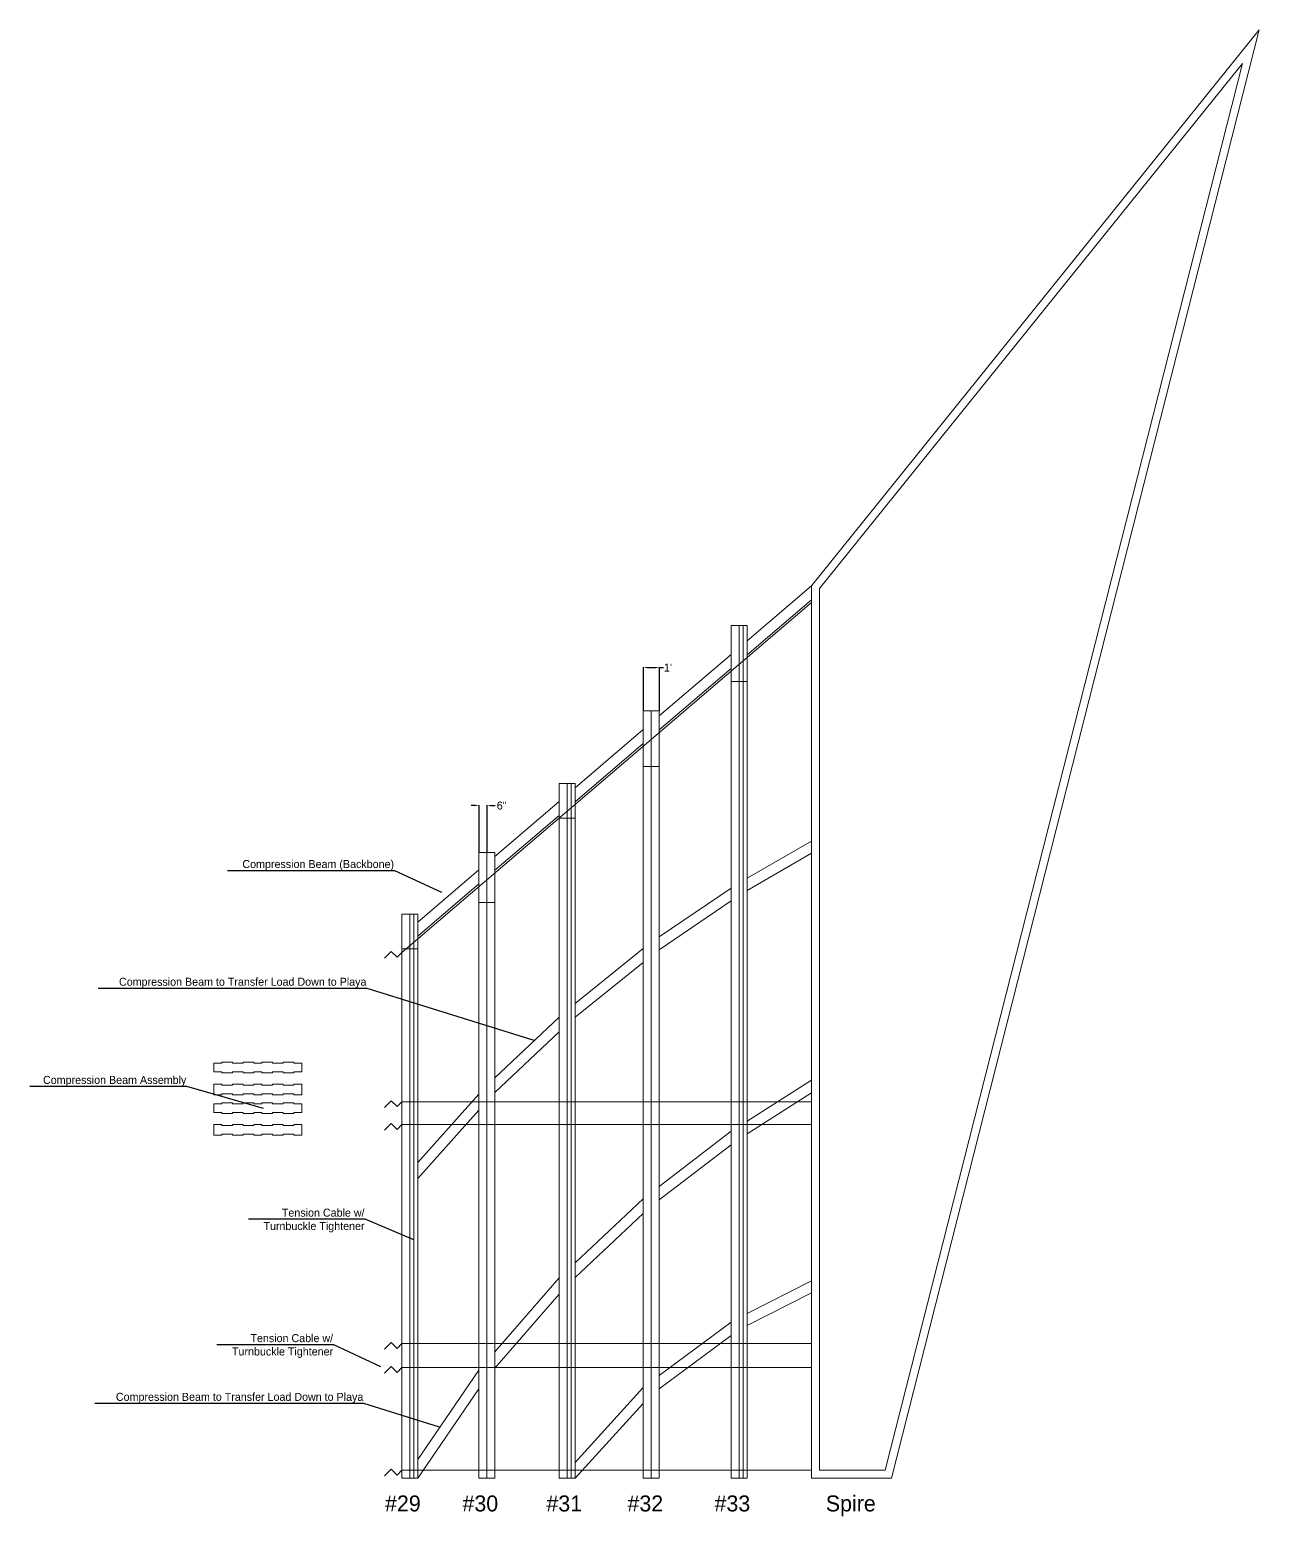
# Model space of a CAD drawing. Extents: x 0 to 8043, y -128 to 1090.
# Drawn here: x 7121 to 8043, y -25 to 1090 of the extents above; entities that cross this region are included whole.
import ezdxf
from ezdxf import colors
from ezdxf.entities.mleader import LeaderData, LeaderLine
from ezdxf.math import Vec2, Vec3

# ---------------------------------------------------------------- set-up
doc = ezdxf.new("R2010")
doc.units = 0
doc.header["$MEASUREMENT"] = 0
doc.layers.get('0').update_dxf_attribs({"linetype": 'CONTINUOUS', "lineweight": 9})
doc.layers.get('Defpoints').update_dxf_attribs({"linetype": 'CONTINUOUS', "lineweight": 9})
for name, color, linetype, lineweight in [('Annotation', 7, 'CONTINUOUS', 9), ('Compression Box', 1, 'CONTINUOUS', 9), ('Tension', 4, 'CONTINUOUS', 9)]:
    doc.layers.add(name, color=color, linetype=linetype, lineweight=lineweight)
doc.dimstyles.get("Standard").update_dxf_attribs({"dimtxt": 0.18, "dimasz": 0.18, "dimexe": 0.18, "dimexo": 0.0625, "dimgap": 0.09, "dimtad": 0, "dimtih": 1, "dimtoh": 1, "dimdec": 4, "dimzin": 0, "dimdsep": 46, "dimtxsty": 'Standard', "dimcen": 0.09, "dimadec": 0, "dimazin": 0, "dimtfac": 1, "dimtdec": 4, "dimtofl": 0, "dimtmove": 2, "dimatfit": 3, "dimfxl": 1, "dimtolj": 1, "dimtzin": 0, "dimarcsym": 0})

# ---------------------------------------------------------------- blocks, each defined once
blk = doc.blocks.new('*D95')
at = {"layer": 'Annotation', "color": 0, "lineweight": -2, "transparency": 16777216}
for p, q in [((7454.6, 508.2), (7451.6, 508.2)), ((7457.6, 473.2), (7457.6, 508.4)), ((7463.6, 473.2), (7463.6, 508.4)), ((7466.6, 508.2), (7469.6, 508.2))]:
    blk.add_line(p, q, dxfattribs=at)
at = {"layer": 'Annotation', "color": 0, "transparency": 16777216}
for points in [[(7454.6, 508.7), (7454.6, 507.7), (7457.6, 508.2)], [(7466.6, 508.7), (7466.6, 507.7), (7463.6, 508.2)]]:
    blk.add_solid(points, dxfattribs=at)
at = {"layer": 'Defpoints', "color": 0, "transparency": 16777216}
for p in [(7463.6, 508.2), (7457.6, 473.1), (7463.6, 473.1)]:
    blk.add_point(p, dxfattribs=at)
at = {"layer": 'Annotation', "color": 0, "transparency": 16777216, "insert": (7474.6, 508.2), "char_height": 6, "attachment_point": 5}
blk.add_mtext('\\A1;6"', dxfattribs=at)
blk = doc.blocks.new('*D96')
at = {"layer": 'Annotation', "color": 0, "lineweight": -2, "transparency": 16777216}
for p, q in [((7580.8, 579.2), (7580.8, 611.9)), ((7583.8, 611.7), (7589.8, 611.7)), ((7592.8, 579.2), (7592.8, 611.9)), ((7592.8, 611.7), (7595.8, 611.7))]:
    blk.add_line(p, q, dxfattribs=at)
at = {"layer": 'Annotation', "color": 0, "transparency": 16777216}
for points in [[(7583.8, 612.2), (7583.8, 611.2), (7580.8, 611.7)], [(7589.8, 612.2), (7589.8, 611.2), (7592.8, 611.7)]]:
    blk.add_solid(points, dxfattribs=at)
at = {"layer": 'Defpoints', "color": 0, "transparency": 16777216}
for p in [(7592.8, 611.7), (7580.8, 579.2), (7592.8, 579.2)]:
    blk.add_point(p, dxfattribs=at)
at = {"layer": 'Annotation', "color": 0, "transparency": 16777216, "insert": (7599.3, 611.7), "char_height": 6, "attachment_point": 5}
blk.add_mtext("\\A1;1'", dxfattribs=at)

msp = doc.modelspace()

# ---------------------------------------------------------------- linework, layer by layer
for p, q in [((7706.87542, 673.01646), (8042.58913, 1089.91135)), ((7766.87542, 3.80613), (8042.58913, 1089.91135)), ((7712.87542, 670.90096), (8030.00251, 1064.71468)), ((7762.20824, 9.80613), (8030.00251, 1064.71468)), ((7658.5789, 601.32855), (7646.5789, 601.32855)), ((7592.7664, 537.37529), (7580.7664, 537.37529)), ((7517.6414, 498.80613), (7529.6414, 498.80613)), ((7469.5789, 435.42601), (7457.5789, 435.42601)), ((7411.82891, 400.80613), (7399.82891, 400.80613)), ((7706.87542, 3.80613), (7766.87542, 3.80613)), ((7712.87542, 9.80613), (7762.20824, 9.80613))]:
    msp.add_line(p, q)
for points in [[(7712.87542, 3.80613), (7706.87542, 3.80613), (7706.87542, 673.01646)], [(7712.87542, 670.90096), (7712.87542, 9.80613)]]:
    msp.add_lwpolyline(points)
for points in [[(7652.5789, 3.80613), (7646.5789, 3.80613), (7646.5789, 643.32855), (7652.5789, 643.32855)], [(7658.5789, 3.80613), (7652.5789, 3.80613), (7652.5789, 643.32855), (7658.5789, 643.32855)], [(7586.7664, 3.80613), (7580.7664, 3.80613), (7580.7664, 579.17814), (7586.7664, 579.17814)], [(7592.7664, 3.80613), (7586.7664, 3.80613), (7586.7664, 579.17814), (7592.7664, 579.17814)], [(7523.6414, 3.80613), (7517.6414, 3.80613), (7517.6414, 524.80613), (7523.6414, 524.80613)], [(7529.6414, 3.80613), (7523.6414, 3.80613), (7523.6414, 524.80613), (7529.6414, 524.80613)], [(7463.5789, 3.80613), (7457.5789, 3.80613), (7457.5789, 473.08893), (7463.5789, 473.08893)], [(7469.5789, 3.80613), (7463.5789, 3.80613), (7463.5789, 473.08893), (7469.5789, 473.08893)], [(7405.8289, 3.80613), (7399.8289, 3.80613), (7399.8289, 426.80613), (7405.8289, 426.80613)], [(7411.8289, 3.80613), (7405.8289, 3.80613), (7405.8289, 426.80613), (7411.8289, 426.80613)]]:
    msp.add_lwpolyline(points, close=True)
at = {"layer": 'Compression Box'}
for p, q in [((7706.87542, 673.0182), (7706.87542, 662.50133)), ((7658.5789, 621.22385), (7658.5789, 631.74676)), ((7646.5789, 621.48804), (7646.5789, 610.97118)), ((7592.7664, 564.98168), (7592.7664, 575.50459)), ((7580.7664, 565.24909), (7580.7664, 554.73222)), ((7529.6414, 511.03952), (7529.6414, 521.56243)), ((7517.6414, 511.30835), (7517.6414, 500.79123)), ((7658.5789, 453.80129), (7706.87542, 481.62471)), ((7706.87542, 481.62471), (7706.87542, 472.39212)), ((7469.5789, 470.23862), (7469.5789, 459.71571)), ((7658.5789, 444.56869), (7706.87542, 472.39212)), ((7457.5789, 459.98454), (7457.5789, 449.46163)), ((7646.5789, 446.3233), (7592.7664, 409.78296)), ((7646.5789, 446.3233), (7646.5789, 436.65328)), ((7658.5789, 453.80129), (7658.5789, 444.56869)), ((7646.5789, 436.65328), (7592.7664, 400.11294)), ((7411.8289, 420.89085), (7411.8289, 410.36794)), ((7411.8289, 420.89085), (7411.8289, 410.36794)), ((7411.8289, 408.36794), (7413.36334, 409.65071)), ((7592.7664, 409.78296), (7592.7664, 400.11294)), ((7580.7664, 400.92034), (7529.6414, 359.9148)), ((7580.7664, 390.66501), (7529.6414, 349.65947)), ((7580.7664, 400.92034), (7580.7664, 390.66501)), ((7529.6414, 349.65947), (7529.6414, 359.9148)), ((7469.5789, 304.05978), (7517.6414, 349.46713)), ((7517.6414, 338.46149), (7517.6414, 349.46713)), ((7469.5789, 293.05414), (7517.6414, 338.46149)), ((7264.82403, 315.13181), (7258.82403, 315.13181)), ((7264.82403, 315.88181), (7264.82403, 315.13181)), ((7272.82403, 315.88181), (7272.82403, 315.13181)), ((7272.82403, 315.13181), (7280.82403, 315.13181)), ((7280.82403, 315.13181), (7280.82403, 315.88181)), ((7288.82403, 315.13181), (7288.82403, 315.88181)), ((7294.82403, 315.13181), (7288.82403, 315.13181)), ((7294.82403, 315.13181), (7294.82403, 315.88181)), ((7302.82403, 315.13181), (7302.82403, 315.88181)), ((7310.82403, 315.13181), (7302.82403, 315.13181)), ((7310.82403, 315.88181), (7310.82403, 315.13181)), ((7318.82403, 315.88181), (7318.82403, 315.13181)), ((7318.82403, 315.13181), (7324.82403, 315.13181)), ((7264.82403, 308.63181), (7258.82403, 308.63181)), ((7264.82403, 307.88181), (7264.82403, 308.63181)), ((7272.82403, 307.88181), (7272.82403, 308.63181)), ((7272.82403, 308.63181), (7280.82403, 308.63181)), ((7280.82403, 308.63181), (7280.82403, 307.88181)), ((7294.82403, 308.63181), (7288.82403, 308.63181)), ((7288.82403, 308.63181), (7288.82403, 307.88181)), ((7294.82403, 308.63181), (7294.82403, 307.88181)), ((7310.82403, 308.63181), (7302.82403, 308.63181)), ((7302.82403, 308.63181), (7302.82403, 307.88181)), ((7310.82403, 307.88181), (7310.82403, 308.63181)), ((7318.82403, 307.88181), (7318.82403, 308.63181)), ((7318.82403, 308.63181), (7324.82403, 308.63181)), ((7469.5789, 293.05414), (7469.5789, 304.05978)), ((7658.5789, 271.66334), (7706.87542, 302.22449)), ((7706.87542, 302.22449), (7706.87542, 292.75737)), ((7258.82403, 299.41006), (7264.82403, 299.41006)), ((7264.82403, 299.41006), (7264.82403, 298.66006)), ((7272.82403, 298.66006), (7264.82403, 298.66006)), ((7272.82403, 292.16006), (7264.82403, 292.16006)), ((7264.82403, 291.41006), (7264.82403, 292.16006)), ((7272.82403, 299.41006), (7272.82403, 298.66006)), ((7272.82403, 291.41006), (7272.82403, 292.16006)), ((7280.82403, 299.41006), (7280.82403, 298.66006)), ((7280.82403, 298.66006), (7288.82403, 298.66006)), ((7280.82403, 291.41006), (7280.82403, 292.16006)), ((7280.82403, 292.16006), (7288.82403, 292.16006)), ((7288.82403, 299.41006), (7288.82403, 298.66006)), ((7288.82403, 299.41006), (7294.82403, 299.41006)), ((7288.82403, 291.41006), (7288.82403, 292.16006)), ((7288.82403, 291.41006), (7294.82403, 291.41006)), ((7294.82403, 299.41006), (7294.82403, 298.66006)), ((7302.82402, 298.66006), (7294.82403, 298.66006)), ((7302.82402, 292.16006), (7294.82403, 292.16006)), ((7294.82403, 291.41006), (7294.82403, 292.16006)), ((7302.82402, 299.41006), (7302.82402, 298.66006)), ((7302.82402, 291.41006), (7302.82402, 292.16006)), ((7310.82402, 299.41006), (7310.82402, 298.66006)), ((7310.82402, 298.66006), (7318.82403, 298.66006)), ((7310.82402, 291.41006), (7310.82402, 292.16006)), ((7310.82402, 292.16006), (7318.82403, 292.16006)), ((7318.82403, 299.41006), (7318.82403, 298.66006)), ((7324.82402, 299.41006), (7318.82403, 299.41006)), ((7318.82403, 291.41006), (7318.82403, 292.16006)), ((7411.8289, 240.62512), (7457.5789, 291.74658)), ((7457.5789, 279.7503), (7457.5789, 291.74658)), ((7658.5789, 262.19622), (7706.87542, 292.75737)), ((7264.82402, 284.68833), (7258.82402, 284.68833)), ((7264.82402, 285.43833), (7264.82402, 284.68833)), ((7272.82402, 285.43833), (7272.82402, 284.68833)), ((7272.82402, 284.68833), (7280.82402, 284.68833)), ((7280.82402, 284.68833), (7280.82402, 285.43833)), ((7288.82402, 284.68833), (7288.82402, 285.43833)), ((7294.82402, 284.68833), (7288.82402, 284.68833)), ((7294.82402, 284.68833), (7294.82402, 285.43833)), ((7302.82402, 284.68833), (7302.82402, 285.43833)), ((7310.82402, 284.68833), (7302.82402, 284.68833)), ((7310.82402, 285.43833), (7310.82402, 284.68833)), ((7318.82402, 285.43833), (7318.82402, 284.68833)), ((7318.82402, 284.68833), (7324.82402, 284.68833)), ((7411.8289, 228.62885), (7457.5789, 279.7503)), ((7264.82402, 278.18833), (7258.82402, 278.18833)), ((7258.82403, 268.96658), (7264.82402, 268.96658)), ((7264.82402, 277.43833), (7264.82402, 278.18833)), ((7264.82402, 268.96658), (7264.82402, 268.21658)), ((7272.82403, 268.21658), (7264.82402, 268.21658)), ((7272.82402, 277.43833), (7272.82402, 278.18833)), ((7272.82402, 278.18833), (7280.82402, 278.18833)), ((7272.82403, 268.96658), (7272.82403, 268.21658)), ((7280.82402, 278.18833), (7280.82402, 277.43833)), ((7280.82403, 268.96658), (7280.82403, 268.21658)), ((7280.82403, 268.21658), (7288.82402, 268.21658)), ((7294.82402, 278.18833), (7288.82402, 278.18833)), ((7288.82402, 278.18833), (7288.82402, 277.43833)), ((7288.82402, 268.96658), (7288.82402, 268.21658)), ((7288.82402, 268.96658), (7294.82403, 268.96658)), ((7294.82402, 278.18833), (7294.82402, 277.43833)), ((7294.82402, 268.96658), (7294.82402, 268.21658)), ((7302.82401, 268.21658), (7294.82402, 268.21658)), ((7302.82401, 268.96658), (7302.82401, 268.21658)), ((7310.82402, 278.18833), (7302.82402, 278.18833)), ((7302.82402, 278.18833), (7302.82402, 277.43833)), ((7310.82401, 268.96658), (7310.82401, 268.21658)), ((7310.82401, 268.21658), (7318.82402, 268.21658)), ((7310.82402, 277.43833), (7310.82402, 278.18833)), ((7318.82402, 277.43833), (7318.82402, 278.18833)), ((7318.82402, 278.18833), (7324.82402, 278.18833)), ((7318.82402, 268.96658), (7318.82402, 268.21658)), ((7324.82401, 268.96658), (7318.82402, 268.96658)), ((7658.5789, 271.66334), (7658.5789, 262.19622)), ((7272.82403, 261.71658), (7264.82402, 261.71658)), ((7264.82402, 260.96658), (7264.82402, 261.71658)), ((7272.82403, 260.96658), (7272.82403, 261.71658)), ((7280.82403, 260.96658), (7280.82403, 261.71658)), ((7280.82403, 261.71658), (7288.82402, 261.71658)), ((7288.82402, 260.96658), (7288.82402, 261.71658)), ((7288.82402, 260.96658), (7294.82403, 260.96658)), ((7302.82401, 261.71658), (7294.82402, 261.71658)), ((7294.82402, 260.96658), (7294.82402, 261.71658)), ((7302.82401, 260.96658), (7302.82401, 261.71658)), ((7310.82401, 260.96658), (7310.82401, 261.71658)), ((7310.82401, 261.71658), (7318.82402, 261.71658)), ((7318.82402, 260.96658), (7318.82402, 261.71658)), ((7592.7664, 222.66988), (7646.5789, 263.96052)), ((7646.5789, 263.96052), (7646.5789, 253.87684)), ((7592.7664, 212.58621), (7646.5789, 253.87684)), ((7411.8289, 228.62885), (7411.8289, 240.62512)), ((7529.6414, 165.39566), (7580.7664, 213.37984)), ((7580.7664, 213.37984), (7580.7664, 202.40815)), ((7592.7664, 222.66988), (7592.7664, 212.58621)), ((7529.6414, 154.42397), (7580.7664, 202.40815)), ((7529.6414, 165.39566), (7529.6414, 154.42397)), ((7469.5789, 98.56477), (7517.6414, 154.18094)), ((7517.6414, 141.94584), (7517.6414, 154.18094)), ((7706.87542, 151.85431), (7658.5789, 127.24901)), ((7706.87542, 142.87593), (7706.87542, 151.85431)), ((7469.5789, 86.32967), (7517.6414, 141.94584)), ((7706.87542, 142.87593), (7658.5789, 118.27062)), ((7658.5789, 127.24901), (7658.5789, 118.27062)), ((7646.5789, 120.91556), (7592.7664, 80.76455)), ((7646.5789, 110.93412), (7646.5789, 120.91556)), ((7646.5789, 110.93412), (7592.7664, 70.7831)), ((7469.5789, 98.56477), (7469.5789, 86.32967)), ((7411.8289, 17.99301), (7457.5789, 84.9946)), ((7457.5789, 70.80772), (7457.5789, 84.9946)), ((7592.7664, 80.76455), (7592.7664, 70.7831)), ((7411.8289, 3.80613), (7457.5789, 70.80772)), ((7580.7664, 71.79875), (7529.6414, 15.6847)), ((7580.7664, 59.92018), (7580.7664, 71.79875)), ((7580.7664, 59.92018), (7529.6414, 3.80613)), ((7411.8289, 17.99301), (7411.8289, 3.80613)), ((7529.6414, 15.6847), (7529.6414, 3.80613))]:
    msp.add_line(p, q, dxfattribs=at)
for points in [[(7658.5789, 631.74676), (7706.87542, 673.01646)], [(7706.87542, 662.50133), (7658.5789, 621.22668)], [(7592.7664, 575.50317), (7646.5789, 621.48631)], [(7646.5789, 610.97118), (7592.7664, 564.98168)], [(7529.6414, 521.56243), (7580.7664, 565.24909)], [(7580.7664, 554.73222), (7529.6414, 511.03952)], [(7469.42308, 470.10547), (7517.6414, 511.30835)], [(7517.6414, 500.79123), (7469.5789, 459.71571)], [(7411.8289, 420.89085), (7457.5789, 459.98454)], [(7457.5789, 449.46163), (7411.8289, 410.36794)], [(7258.82403, 315.13181), (7258.82403, 308.63181)], [(7272.82403, 315.88181), (7264.82403, 315.88181)], [(7288.82403, 315.88181), (7280.82403, 315.88181)], [(7294.82403, 315.88181), (7302.82403, 315.88181)], [(7310.82403, 315.88181), (7318.82403, 315.88181)], [(7324.82403, 315.13181), (7324.82403, 308.63181)], [(7264.82403, 307.88181), (7272.82403, 307.88181)], [(7280.82403, 307.88181), (7288.82403, 307.88181)], [(7302.82403, 307.88181), (7294.82403, 307.88181)], [(7318.82403, 307.88181), (7310.82403, 307.88181)], [(7258.82403, 299.41006), (7258.82403, 291.41006), (7264.82403, 291.41006)], [(7280.82403, 299.41006), (7272.82403, 299.41006)], [(7272.82403, 291.41006), (7280.82403, 291.41006)], [(7302.82402, 299.41006), (7310.82402, 299.41006)], [(7310.82402, 291.41006), (7302.82402, 291.41006)], [(7324.82402, 299.41006), (7324.82402, 291.41006), (7318.82403, 291.41006)], [(7258.82402, 284.68833), (7258.82402, 278.18833)], [(7272.82402, 285.43833), (7264.82402, 285.43833)], [(7288.82402, 285.43833), (7280.82402, 285.43833)], [(7294.82402, 285.43833), (7302.82402, 285.43833)], [(7310.82402, 285.43833), (7318.82402, 285.43833)], [(7324.82402, 284.68833), (7324.82402, 278.18833)], [(7258.82403, 268.96658), (7258.82403, 260.96658), (7264.82402, 260.96658)], [(7264.82402, 277.43833), (7272.82402, 277.43833)], [(7280.82403, 268.96658), (7272.82403, 268.96658)], [(7280.82402, 277.43833), (7288.82402, 277.43833)], [(7302.82402, 277.43833), (7294.82402, 277.43833)], [(7302.82401, 268.96658), (7310.82401, 268.96658)], [(7318.82402, 277.43833), (7310.82402, 277.43833)], [(7324.82401, 268.96658), (7324.82401, 260.96658), (7318.82402, 260.96658)], [(7272.82403, 260.96658), (7280.82403, 260.96658)], [(7310.82401, 260.96658), (7302.82401, 260.96658)]]:
    msp.add_lwpolyline(points, dxfattribs=at)
at = {"layer": 'Tension'}
for p, q in [((7399.8289, 398.08347), (7706.87542, 660.50133)), ((7655.5789, 3.80613), (7655.5789, 643.32855)), ((7526.6414, 3.80613), (7526.6414, 524.80613)), ((7408.8289, 3.80613), (7408.8289, 426.80613)), ((7391.74182, 398.83175), (7386.81376, 393.90369)), ((7396.15949, 394.41407), (7391.74182, 398.83175)), ((7399.8289, 398.08347), (7396.15949, 394.41407)), ((7391.74182, 286.87329), (7386.81376, 281.94523)), ((7396.15949, 282.45561), (7391.74182, 286.87329)), ((7399.8289, 286.12501), (7396.15949, 282.45561)), ((7399.8289, 286.12501), (7706.87542, 286.12501)), ((7391.74182, 269.72552), (7386.81376, 264.79746)), ((7396.15949, 265.30785), (7391.74182, 269.72552)), ((7399.8289, 268.97725), (7396.15949, 265.30785)), ((7399.8289, 268.97725), (7706.87542, 268.97725)), ((7391.74182, 105.54111), (7386.81376, 100.61305)), ((7396.15949, 101.12343), (7391.74182, 105.54111)), ((7399.8289, 104.79283), (7396.15949, 101.12343)), ((7399.8289, 104.79283), (7706.87542, 104.79283)), ((7391.74182, 87.55911), (7386.81376, 82.63105)), ((7396.15949, 83.14143), (7391.74182, 87.55911)), ((7399.8289, 86.81083), (7396.15949, 83.14143)), ((7399.8289, 86.81083), (7706.87542, 86.81083)), ((7391.74182, 10.5544), (7386.81376, 5.62635)), ((7396.15949, 6.13673), (7391.74182, 10.5544)), ((7399.8289, 9.80613), (7396.15949, 6.13673)), ((7706.87542, 9.80613), (7399.8289, 9.80613))]:
    msp.add_line(p, q, dxfattribs=at)

# ---------------------------------------------------------------- texts
at = {"layer": 'Annotation', "char_height": 12, "attachment_point": 1}
for s, insert in [('#29', (7387.1376, -9.04516)), ('#30', (7445.19348, -9.04516)), ('#31', (7508.12377, -9.04516)), ('#32', (7568.89714, -9.04516)), ('#33', (7634.16499, -9.04516)), ('Spire', (7717.60904, -9.04516))]:
    msp.add_mtext_dynamic_manual_height_columns(s, width=40.8260776, gutter_width=1, heights=[0], dxfattribs=dict(at, insert=insert))

# ---------------------------------------------------------------- dimensions: what is measured, and where the dimension line sits
at = {"layer": 'Annotation'}
for base, p1, p2, picture, middle in [((7592.7664, 611.70156), (7580.7664, 579.17814), (7592.7664, 579.17814), '*D96', (7599.2664, 611.70156)), ((7463.5789, 508.17883), (7457.5789, 473.08893), (7463.5789, 473.08893), '*D95', (7474.5789, 508.17883))]:
    dim = msp.add_linear_dim(base=base, p1=p1, p2=p2, dimstyle='Standard', override={"dimtxt": 6, "dimasz": 3, "dimgap": 1, "dimlunit": 4, "dimcen": 3, "dimtmove": 0}, dxfattribs=at)
    dim.commit()
    dim.dimension.update_dxf_attribs({"geometry": picture, "text_midpoint": middle})

# ---------------------------------------------------------------- leaders
ml = msp.add_multileader_mtext('Standard', dxfattribs=at)
ml.set_content('Compression Beam (Backbone)  ', color=256)
ml.set_leader_properties()
ml.build(insert=Vec2(0, 0))
ml.multileader.update_dxf_attribs({"text_right_attachment_type": 6, "dogleg_length": 0.36, "arrow_head_size": 0.18})
ctx = ml.context
ctx.base_point, ctx.char_height, ctx.arrow_head_size, ctx.landing_gap_size, ctx.plane_origin = Vec3(7241.83519, 463.36234), 6, 0.18, 0.09, Vec3(7429.90766, 442.85978)
ctx.right_attachment, ctx.text_align_type = 6, 2
notes = []
notes.append((ctx, [(0, (1, 1, 0), (7394.37519, 459.36234), (-1, 0), 0.36, [(0, [(7429.90766, 442.85978)], 0, [])])]))
ctx.mtext.insert, ctx.mtext.alignment, ctx.mtext.flow_direction = Vec3(7393.92519, 467.36234), 3, 5
ml = msp.add_multileader_mtext('Standard', dxfattribs=at)
ml.set_content('Compression Beam to Transfer Load Down to Playa  ', color=256)
ml.set_leader_properties()
ml.build(insert=Vec2(0, 0))
ml.multileader.update_dxf_attribs({"text_right_attachment_type": 6, "dogleg_length": 0.36, "arrow_head_size": 0.18})
ctx = ml.context
ctx.base_point, ctx.char_height, ctx.arrow_head_size, ctx.landing_gap_size, ctx.plane_origin = Vec3(7100.11356, 375.11198), 6, 0.18, 0.09, Vec3(7409.18603, 354.60942)
ctx.right_attachment, ctx.text_align_type = 6, 2
notes.append((ctx, [(0, (1, 1, 0), (7373.65356, 371.11198), (-1, 0), 0.36, [(0, [(7499.02869, 331.88266)], 0, [])])]))
ctx.mtext.insert, ctx.mtext.alignment, ctx.mtext.flow_direction = Vec3(7373.20356, 379.11198), 3, 5
ml = msp.add_multileader_mtext('Standard', dxfattribs=at)
ml.set_content('Compression Beam Assembly  ', color=256)
ml.set_leader_properties()
ml.build(insert=Vec2(0, 0))
ml.multileader.update_dxf_attribs({"text_right_attachment_type": 6, "dogleg_length": 0.36, "arrow_head_size": 0.18})
ctx = ml.context
ctx.base_point, ctx.char_height, ctx.arrow_head_size, ctx.landing_gap_size, ctx.plane_origin = Vec3(7097.08319, 301.49226), 6, 0.18, 0.09, Vec3(7296.232, 280.98971)
ctx.right_attachment, ctx.text_align_type = 6, 2
notes.append((ctx, [(0, (1, 1, 0), (7238.62319, 297.49226), (-1, 0), 0.36, [(0, [(7296.232, 280.98971)], 0, [])])]))
ctx.mtext.insert, ctx.mtext.alignment, ctx.mtext.flow_direction = Vec3(7238.17319, 305.49226), 3, 5
ml = msp.add_multileader_mtext('Standard', dxfattribs=at)
ml.set_content('Tension Cable w/ \\PTurnbuckle Tightener  ', color=256)
ml.set_leader_properties()
ml.build(insert=Vec2(0, 0))
ml.multileader.update_dxf_attribs({"text_right_attachment_type": 6, "dogleg_length": 0.36, "arrow_head_size": 0.18})
ctx = ml.context
ctx.base_point, ctx.char_height, ctx.arrow_head_size, ctx.landing_gap_size, ctx.plane_origin = Vec3(7260.69616, 201.97698), 6, 0.18, 0.09, Vec3(7407.76863, 181.47443)
ctx.right_attachment, ctx.text_align_type = 6, 2
notes.append((ctx, [(0, (1, 1, 0), (7372.23616, 197.97698), (-1, 0), 0.36, [(0, [(7408.8289, 182.5347)], 0, [])])]))
ctx.mtext.insert, ctx.mtext.alignment, ctx.mtext.flow_direction = Vec3(7371.78616, 205.97698), 3, 5
ml = msp.add_multileader_mtext('Standard', dxfattribs=at)
ml.set_content('Tension Cable w/ \\PTurnbuckle Tightener  ', color=256)
ml.set_leader_properties()
ml.build(insert=Vec2(0, 0))
ml.multileader.update_dxf_attribs({"text_right_attachment_type": 6, "dogleg_length": 0.36, "arrow_head_size": 0.18})
ctx = ml.context
ctx.base_point, ctx.char_height, ctx.arrow_head_size, ctx.landing_gap_size, ctx.plane_origin = Vec3(7237.11746, 107.90183), 6, 0.18, 0.09, Vec3(7384.18993, 87.39927)
ctx.right_attachment, ctx.text_align_type = 6, 2
notes.append((ctx, [(0, (1, 1, 0), (7348.65746, 103.90183), (-1, 0), 0.36, [(0, [(7384.18993, 87.39927)], 0, [])])]))
ctx.mtext.insert, ctx.mtext.alignment, ctx.mtext.flow_direction = Vec3(7348.20746, 111.90183), 3, 5
ml = msp.add_multileader_mtext('Standard', dxfattribs=at)
ml.set_content('Compression Beam to Transfer Load Down to Playa  ', color=256)
ml.set_leader_properties()
ml.build(insert=Vec2(0, 0))
ml.multileader.update_dxf_attribs({"text_right_attachment_type": 6, "dogleg_length": 0.36, "arrow_head_size": 0.18})
ctx = ml.context
ctx.base_point, ctx.char_height, ctx.arrow_head_size, ctx.landing_gap_size, ctx.plane_origin = Vec3(7097.78202, 63.88105), 6, 0.18, 0.09, Vec3(7406.85449, 43.37849)
ctx.right_attachment, ctx.text_align_type = 6, 2
notes.append((ctx, [(0, (1, 1, 0), (7371.32202, 59.88105), (-1, 0), 0.36, [(0, [(7428.26495, 42.06386)], 0, [])])]))
ctx.mtext.insert, ctx.mtext.alignment, ctx.mtext.flow_direction = Vec3(7370.87202, 67.88105), 3, 5
for ctx, leaders in notes:
    for number, flags, end, landing, length, lines in leaders:
        leader = LeaderData()
        leader.index, (leader.has_last_leader_line, leader.has_dogleg_vector, leader.attachment_direction) = number, flags
        leader.last_leader_point, leader.dogleg_vector, leader.dogleg_length = Vec3(end), Vec3(landing), length
        for number, points, colour, breaks in lines:
            line = LeaderLine()
            line.index, line.vertices, line.color, line.breaks = number, Vec3.list(points), colors.encode_raw_color(colour), breaks
            leader.lines.append(line)
        ctx.leaders.append(leader)

doc.saveas('drawing.dxf')
